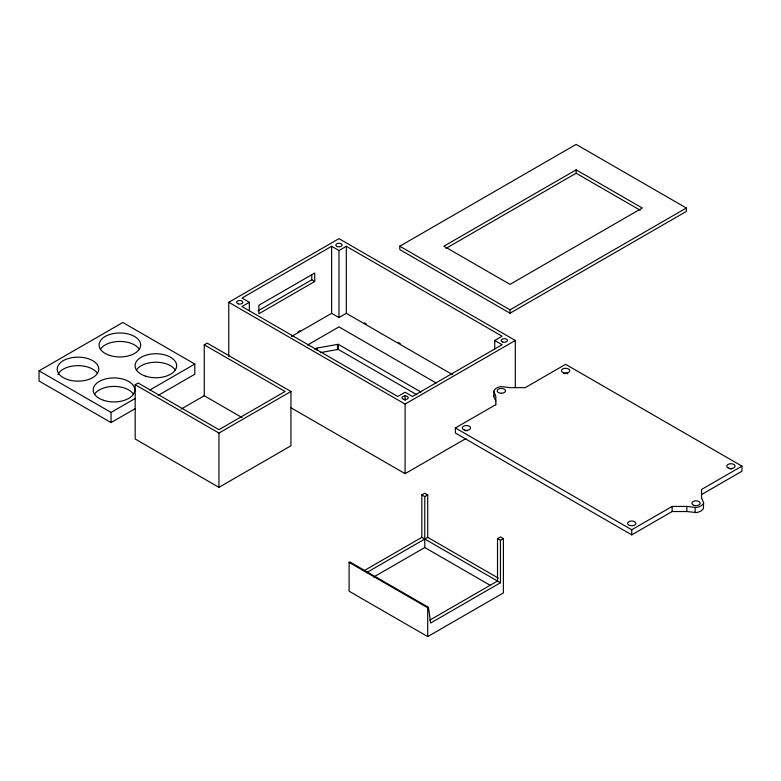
<?xml version="1.0" encoding="UTF-8"?>
<svg xmlns="http://www.w3.org/2000/svg" width="781" height="781" viewBox="0 0 781 781"><rect width="100%" height="100%" fill="white"/><g stroke="black" fill="none" stroke-linecap="round" stroke-linejoin="round"><path stroke-width="1.17" d="M495.818 401.229L493.738 396.445L493.973 390.588A10.456 6.033 0 0 1 500.894 386.595L510.51 387.659L525.203 387.659L565.61 364.327L741.95 466.13L741.95 471.226L701.543 494.558M493.738 396.445L493.973 395.684M703.613 502.73L703.378 503.501A10.456 6.033 0 0 1 696.457 507.494L686.841 506.43L672.148 506.43L631.741 529.762L455.401 427.959L455.401 433.045L631.741 534.858L672.148 511.526L686.841 511.526L696.457 512.58A10.456 6.033 0 0 0 703.378 508.587L703.613 502.73L701.543 497.946M135.133 408.688L111.058 422.589L39.05 381.021L39.05 370.838L122.812 322.485L194.811 364.053L194.811 374.236L158.172 395.391M228.765 356.263L228.765 302.296L338.974 238.664L515.314 340.467L515.314 387.249M494.734 349L494.734 340.467L502.085 336.23L346.315 246.298L338.974 250.535L331.622 246.298L241.983 298.049L249.334 302.296L249.334 310.818M249.334 302.296L241.983 306.533L397.754 396.465L405.095 392.218L412.446 396.465L502.085 344.714L494.734 340.467M258.052 310.828L311.785 279.813L314.723 281.502L314.723 273.018L258.882 305.264L258.882 313.747L314.723 281.502M204.241 344.831L207.18 343.132L290.942 391.486L290.942 445.785L218.944 487.364L135.181 439L135.181 384.701L138.12 383.002L218.944 429.667L285.065 391.486L204.241 344.831L204.241 395.733L242.032 417.552M39.05 370.838L111.058 412.407L135.133 398.505M149.796 390.041L194.811 364.053M399.804 246.2L576.134 144.397L686.343 208.019L686.343 211.417L510.013 313.22L399.804 249.598L399.804 246.2L510.013 309.832L686.343 208.019M576.134 169.848L443.881 246.2L510.013 284.382L642.265 208.019L576.134 169.848L576.134 173.236L445.98 248.387M298.039 331.866L300.138 330.656M291.547 336.445L331.622 313.318L338.974 317.564L346.315 313.318L452.619 374.695M181.153 409.068L204.241 395.733M307.577 345.017L338.974 326.897L436.14 382.993M314.87 349.292L316.93 348.101L338.241 344.284L420.998 392.062M320.356 352.631L338.241 349.38L416.8 394.737M135.181 384.701L218.944 433.065L290.942 391.486M228.765 302.296L405.095 404.099L515.314 340.467M455.401 427.959L495.818 404.626M291.059 407.828L405.095 473.667L465.974 438.522M429.804 620.134L497.517 581.035L497.517 538.617L500.455 540.315L500.455 582.733L421.838 537.348L421.838 494.92L424.776 493.231L427.715 494.92L427.715 537.348L498.346 578.125M421.838 494.92L424.776 496.618L427.715 494.92M497.517 538.617L500.455 536.918L503.394 538.617L503.394 592.916L427.715 636.603L349.097 591.217L349.097 562.369L349.839 561.949L428.457 607.335L430.653 623.033L500.455 582.733M364.542 570.423L421.838 537.348M366.435 572.727L427.715 537.348M373.728 576.993L424.776 547.53L490.136 585.262M500.455 540.315L503.394 538.617M349.097 562.369L427.715 607.764L428.457 607.335M741.95 466.13L701.543 489.462L701.543 498.19M576.134 173.236L640.166 210.206M364.317 322.865L366.426 324.086M398.105 342.371L400.214 343.591M493.738 391.359L495.818 396.143L495.818 404.87M695.129 507.63L695.129 512.717M686.841 506.43L686.841 511.526M672.148 506.43L672.148 511.526M631.741 529.762L631.741 534.858M510.013 309.832L510.013 313.22M427.715 607.764L427.715 636.603M424.776 496.618L424.776 547.53M405.095 395.879L405.095 400.751M405.095 404.099L405.095 473.667M346.315 246.298L346.315 313.318M338.974 250.535L338.974 317.564M338.241 344.284L338.241 349.38M337.499 344.714L337.499 349.8M331.622 246.298L331.622 313.318M316.93 348.101L316.93 350.142M311.785 274.961L311.785 279.813M218.944 433.065L218.944 487.364M111.058 412.407L111.058 422.589M136.343 370.135A20.784 11.998 0 0 1 155.878 362.238A20.784 11.998 0 0 1 175.403 370.135M100.339 349.351A20.784 11.998 0 0 1 119.874 341.453A20.784 11.998 0 0 1 139.399 349.351M57.921 374.519A20.784 11.998 0 0 1 77.085 365.645A20.784 11.998 0 0 1 97.518 373.523M94.462 394.317A20.784 11.998 0 0 1 113.997 386.419A20.784 11.998 0 0 1 133.522 394.317M729.854 468.903A4.159 2.402 0 0 1 732.002 468.903M465.349 430.731A4.159 2.402 0 0 1 467.497 430.731M563.531 373.699A4.159 2.402 0 0 1 567.689 373.699M501.324 393.243L500.25 393.155A4.159 2.402 0 0 1 497.722 392.042L497.312 391.457A4.159 2.402 0 0 1 502.398 388.518L503.403 388.762A4.159 2.402 0 0 1 505.336 390.217L505.483 390.842A4.159 2.402 0 0 1 501.324 393.243M403.543 399.296A3.114 1.796 0 0 0 408.219 397.734A3.114 1.796 0 0 0 403.543 396.172A3.114 1.796 0 0 0 403.543 399.296M238.225 303.848A3.114 1.796 0 0 0 242.901 302.296A3.114 1.796 0 0 0 238.225 300.734A3.114 1.796 0 0 0 238.225 303.848M502.73 342.029A3.114 1.796 0 0 0 507.406 340.467A3.114 1.796 0 0 0 502.73 338.915A3.114 1.796 0 0 0 502.73 342.029M337.412 246.581A3.114 1.796 0 0 0 342.088 245.029A3.114 1.796 0 0 0 337.412 243.467A3.114 1.796 0 0 0 337.412 246.581M67.596 379.537A20.784 11.998 0 0 0 98.777 369.14A20.784 11.998 0 0 0 67.596 358.752A20.784 11.998 0 0 0 67.596 379.537M109.477 355.355A20.784 11.998 0 0 0 140.648 344.968A20.784 11.998 0 0 0 109.477 334.571A20.784 11.998 0 0 0 109.477 355.355M145.481 376.139A20.784 11.998 0 0 0 176.652 365.752A20.784 11.998 0 0 0 145.481 355.355A20.784 11.998 0 0 0 145.481 376.139M103.6 400.321A20.784 11.998 0 0 0 134.771 389.934A20.784 11.998 0 0 0 103.6 379.537A20.784 11.998 0 0 0 103.6 400.321M727.99 467.829A4.159 2.402 0 0 0 734.941 466.755A4.159 2.402 0 0 0 729.854 463.816A4.159 2.402 0 0 0 727.99 467.829M563.531 372.771A4.159 2.402 0 0 0 569.769 370.692A4.159 2.402 0 0 0 563.531 368.612A4.159 2.402 0 0 0 563.531 372.771M629.662 525.476A4.159 2.402 0 0 0 635.9 523.397A4.159 2.402 0 0 0 629.662 521.327A4.159 2.402 0 0 0 629.662 525.476M464.344 430.038A4.159 2.402 0 0 0 470.582 427.959A4.159 2.402 0 0 0 464.344 425.879A4.159 2.402 0 0 0 464.344 430.038M693.948 505.327A4.159 2.402 0 0 0 700.186 503.247A4.159 2.402 0 0 0 693.948 501.177A4.159 2.402 0 0 0 693.948 505.327"/></g></svg>
